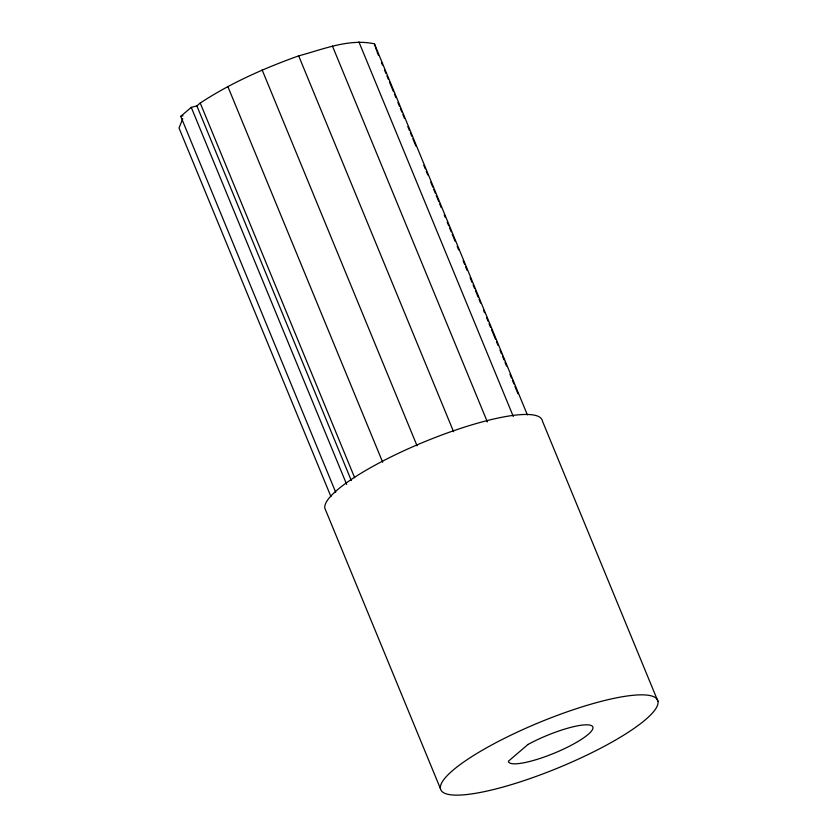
<?xml version="1.0" encoding="UTF-8"?>
<svg xmlns="http://www.w3.org/2000/svg" width="837" height="837" viewBox="0 0 837 837"><rect width="100%" height="100%" fill="white"/><g stroke="black" fill="none" stroke-linecap="round" stroke-linejoin="round"><path stroke-width="1.26" d="M182.748 118.728L179.024 128.03L330.95 496.634M335.668 492.198L180.75 116.343L191.255 107.377L196.873 105.901L200.231 103.035C230.782 82.947 264.356 68.184 298.673 55.859C323.218 49.373 348.652 38.335 374.421 43.817L527.352 414.838M180.75 116.343L183 115.757M657.976 701.406A117.316 24.597 -22.4 0 0 491.11 745.296A117.316 24.597 -22.4 0 0 498.475 788.276A117.316 24.597 -22.4 0 0 657.976 701.406L542.407 421.021A117.316 24.597 -22.4 0 0 429.371 439.791A117.316 24.597 -22.4 0 0 324.829 508.195L440.398 788.58M376.974 51.695L378.47 55.315M381.463 62.566L382.457 64.983M384.445 69.816L385.941 73.447M386.935 75.864L388.431 79.494M389.435 81.911L393.411 91.578M394.415 93.995L395.901 97.615M397.899 102.449L399.395 106.079M400.389 108.496L401.886 112.116M402.879 114.533L404.376 118.163M407.86 126.617L409.356 130.248M410.35 132.664L411.846 136.295M412.84 138.712L415.832 145.962M423.804 165.297L425.29 168.917M426.295 171.334L427.78 174.964M430.773 182.215L432.771 187.049M433.765 189.465L435.261 193.096M436.255 195.513L438.745 201.55M439.739 203.966L441.235 207.597M444.227 214.847L445.221 217.264M447.209 222.098L448.705 225.718M449.699 228.135L451.195 231.765M452.189 234.182L455.182 241.433M457.169 246.266L458.666 249.897M463.154 260.767L464.65 264.398M465.644 266.815L467.14 270.435M470.122 277.685L472.12 282.519M473.114 284.936L474.61 288.566M475.604 290.983L478.094 297.02M479.088 299.437L480.584 303.067M483.577 310.318L484.571 312.735M486.559 317.568L488.055 321.199M489.059 323.616L490.545 327.236M491.549 329.652L495.525 339.32M496.529 341.737L498.025 345.367M500.013 350.201L501.509 353.821M502.503 356.238L504 359.868M504.993 362.285L506.49 365.915M509.974 374.369L511.47 378M512.464 380.416L513.96 384.037M514.954 386.453L517.946 393.704M358.885 41.85L513.301 416.491M332.435 46.056L487.354 421.911M298.673 55.859L453.591 431.714M262.148 69.952L417.056 445.797M227.79 86.41L382.697 462.265M200.231 103.035L354.647 477.676M196.873 105.901L351.299 480.543M191.255 107.377L346.675 484.435M374.421 43.817L376.608 50.565M527.98 744.47L508.341 761.283A45.616 9.563 -22.4 0 0 559.702 750.841A45.616 9.563 -22.4 0 0 589.792 725.083A45.616 9.563 -22.4 0 0 527.98 744.47"/></g></svg>
